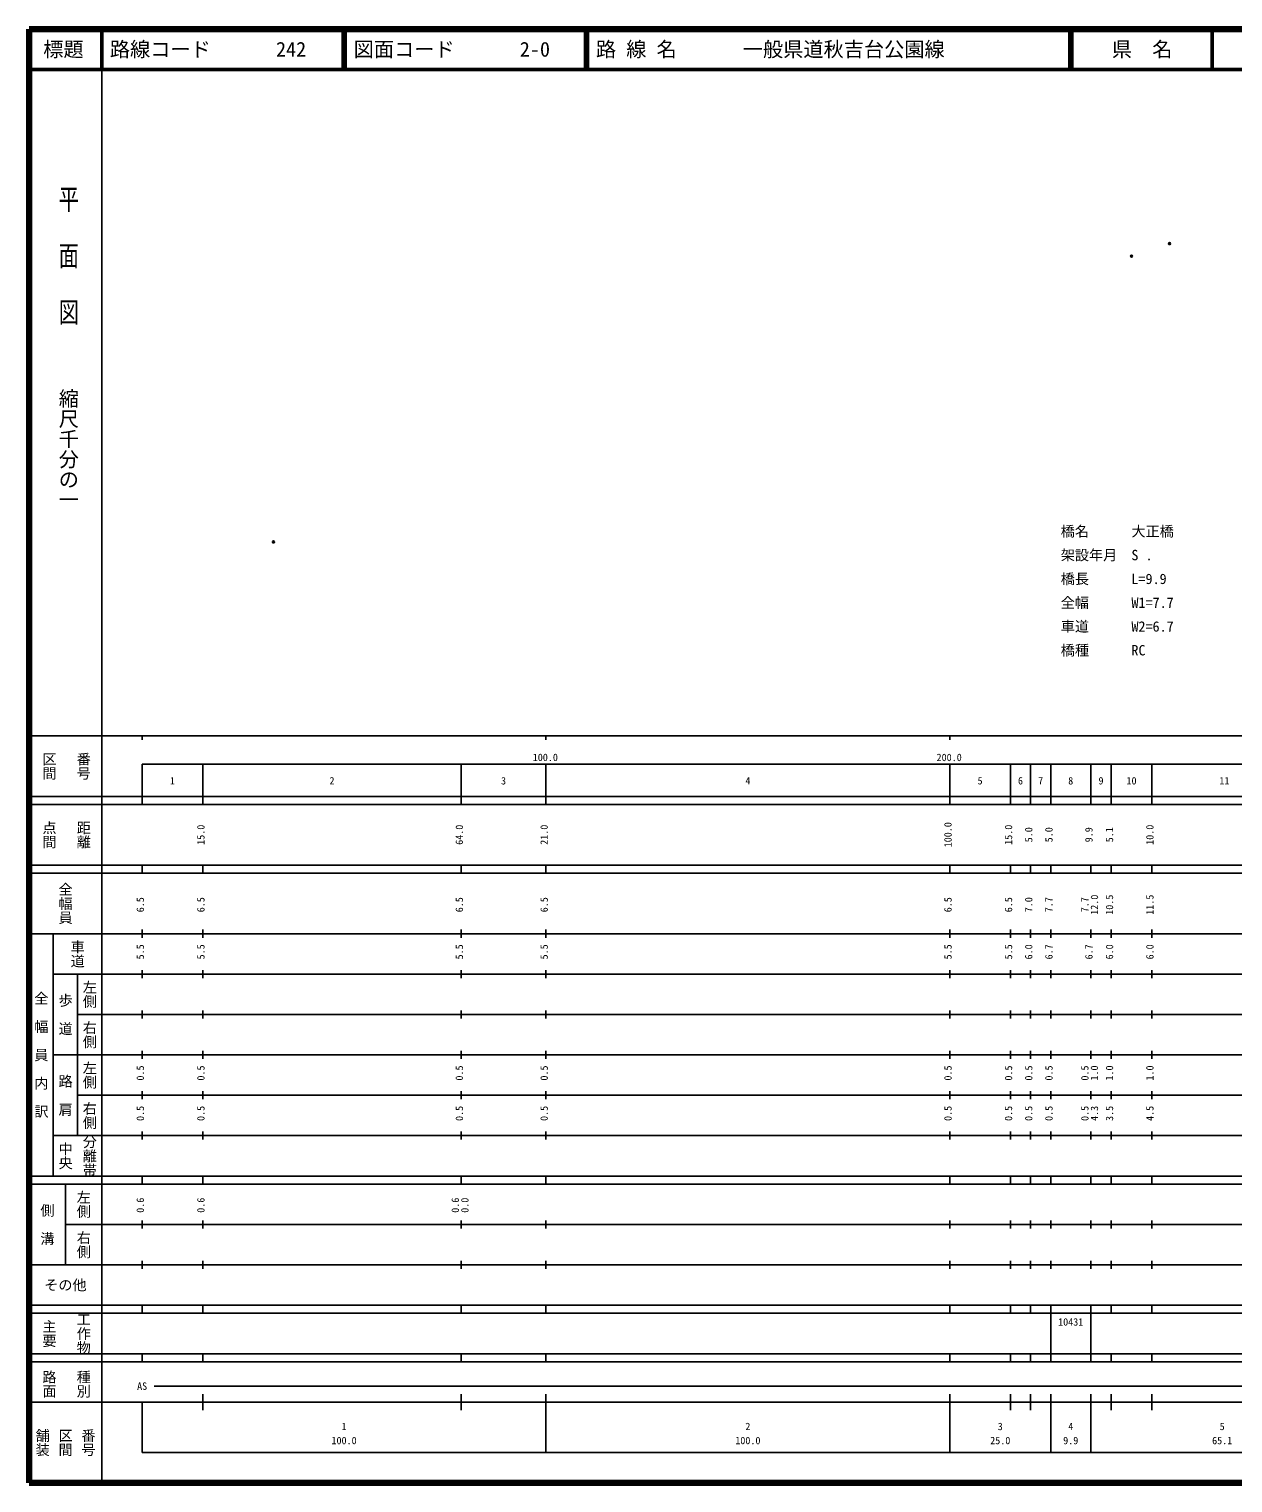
# Model space of a CAD drawing. Units: millimetres on the paper. Extents: x 40 to 680, y 20 to 380.
# Drawn here: x 40 to 338.1, y 20 to 380 of the extents above; entities that cross this region are included whole.
import ezdxf
from ezdxf.enums import TextEntityAlignment as Align

# ---------------------------------------------------------------- set-up
doc = ezdxf.new("R2010")
doc.units = ezdxf.units.MM
doc.header["$PDMODE"] = 32
doc.header["$PDSIZE"] = 0.5
doc.layers.add('S-OTRS', color=6, linetype='Continuous')
doc.layers.add('S-TTL-TXT', color=7, linetype='Continuous')
for name, color, linetype, lineweight in [('S-STR-HTXT', 7, 'Continuous', 13), ('S-TTL', 2, 'Continuous', 140), ('S-TTL-BAND', 7, 'Continuous', 25), ('S-TTL-LINE', 7, 'Continuous', 50)]:
    doc.layers.add(name, color=color, linetype=linetype, lineweight=lineweight)
doc.styles.add('@ＭＳ ゴシック', font='')
doc.styles.add('ＭＳ ゴシック', font='')
doc.styles.get('@ＭＳ ゴシック').set_extended_font_data('@MS Gothic')
doc.styles.get('ＭＳ ゴシック').set_extended_font_data('MS Gothic')

msp = doc.modelspace()

# ---------------------------------------------------------------- linework, layer by layer
at = {"layer": 'S-OTRS'}
for p in [(313.02, 323.791), (322.428, 326.872), (100.515, 252.996)]:
    msp.add_point(p, dxfattribs=at)
at = {"layer": 'S-TTL'}
for p, q in [((40, 380), (40, 20)), ((680, 380), (40, 380)), ((40, 20), (680, 20))]:
    msp.add_line(p, q, dxfattribs=at)
at = {"layer": 'S-TTL-BAND'}
for p, q in [((58, 370), (58, 20)), ((40, 205), (579, 205)), ((68, 205), (68, 204)), ((168, 205), (168, 204)), ((268, 205), (268, 204)), ((68, 198), (579, 198)), ((68, 198), (68, 188)), ((83, 188), (83, 198)), ((147, 188), (147, 198)), ((168, 188), (168, 198)), ((268, 188), (268, 198)), ((283, 188), (283, 198)), ((288, 188), (288, 198)), ((293, 188), (293, 198)), ((302.9, 188), (302.9, 198)), ((308, 188), (308, 198)), ((318, 188), (318, 198)), ((40, 190), (579, 190)), ((40, 188), (579, 188)), ((40, 173), (579, 173)), ((68, 171), (68, 173)), ((83, 171), (83, 173)), ((147, 171), (147, 173)), ((168, 171), (168, 173)), ((268, 171), (268, 173)), ((283, 171), (283, 173)), ((288, 171), (288, 173)), ((293, 171), (293, 173)), ((302.9, 171), (302.9, 173)), ((308, 171), (308, 173)), ((318, 171), (318, 173)), ((40, 171), (579, 171)), ((40, 156), (579, 156)), ((46, 96), (46, 156)), ((68, 155), (68, 157)), ((83, 155), (83, 157)), ((147, 155), (147, 157)), ((168, 155), (168, 157)), ((268, 155), (268, 157)), ((283, 155), (283, 157)), ((288, 155), (288, 157)), ((293, 155), (293, 157)), ((302.9, 155), (302.9, 157)), ((308, 155), (308, 157)), ((318, 155), (318, 157)), ((46, 146), (579, 146)), ((52, 146), (52, 106)), ((68, 145), (68, 147)), ((83, 145), (83, 147)), ((147, 145), (147, 147)), ((168, 145), (168, 147)), ((268, 145), (268, 147)), ((283, 145), (283, 147)), ((288, 145), (288, 147)), ((293, 145), (293, 147)), ((302.9, 145), (302.9, 147)), ((308, 145), (308, 147)), ((318, 145), (318, 147)), ((68, 135), (68, 137)), ((83, 135), (83, 137)), ((147, 135), (147, 137)), ((168, 135), (168, 137)), ((268, 135), (268, 137)), ((283, 135), (283, 137)), ((288, 135), (288, 137)), ((293, 135), (293, 137)), ((302.9, 135), (302.9, 137)), ((308, 135), (308, 137)), ((318, 135), (318, 137)), ((52, 136), (579, 136)), ((46, 126), (579, 126)), ((68, 125), (68, 127)), ((83, 125), (83, 127)), ((147, 125), (147, 127)), ((168, 125), (168, 127)), ((268, 125), (268, 127)), ((283, 125), (283, 127)), ((288, 125), (288, 127)), ((293, 125), (293, 127)), ((302.9, 125), (302.9, 127)), ((308, 125), (308, 127)), ((318, 125), (318, 127)), ((52, 116), (579, 116)), ((68, 115), (68, 117)), ((83, 115), (83, 117)), ((147, 115), (147, 117)), ((168, 115), (168, 117)), ((268, 115), (268, 117)), ((283, 115), (283, 117)), ((288, 115), (288, 117)), ((293, 115), (293, 117)), ((302.9, 115), (302.9, 117)), ((308, 115), (308, 117)), ((318, 115), (318, 117)), ((46, 106), (579, 106)), ((68, 105), (68, 107)), ((83, 105), (83, 107)), ((147, 105), (147, 107)), ((168, 105), (168, 107)), ((268, 105), (268, 107)), ((283, 105), (283, 107)), ((288, 105), (288, 107)), ((293, 105), (293, 107)), ((302.9, 105), (302.9, 107)), ((308, 105), (308, 107)), ((318, 105), (318, 107)), ((40, 96), (579, 96)), ((40, 94), (579, 94)), ((49, 94), (49, 74)), ((68, 94), (68, 96)), ((83, 94), (83, 96)), ((147, 94), (147, 96)), ((168, 94), (168, 96)), ((268, 94), (268, 96)), ((283, 94), (283, 96)), ((288, 94), (288, 96)), ((293, 94), (293, 96)), ((302.9, 94), (302.9, 96)), ((308, 94), (308, 96)), ((318, 94), (318, 96)), ((49, 84), (579, 84)), ((68, 83), (68, 85)), ((83, 83), (83, 85)), ((147, 83), (147, 85)), ((168, 83), (168, 85)), ((268, 83), (268, 85)), ((283, 83), (283, 85)), ((288, 83), (288, 85)), ((293, 83), (293, 85)), ((302.9, 83), (302.9, 85)), ((308, 83), (308, 85)), ((318, 83), (318, 85)), ((40, 74), (579, 74)), ((68, 73), (68, 75)), ((83, 73), (83, 75)), ((147, 73), (147, 75)), ((168, 73), (168, 75)), ((268, 73), (268, 75)), ((283, 73), (283, 75)), ((288, 73), (288, 75)), ((293, 73), (293, 75)), ((302.9, 73), (302.9, 75)), ((308, 73), (308, 75)), ((318, 73), (318, 75)), ((40, 64), (579, 64)), ((40, 62), (579, 62)), ((68, 62), (68, 64)), ((83, 62), (83, 64)), ((147, 62), (147, 64)), ((168, 62), (168, 64)), ((268, 62), (268, 64)), ((283, 62), (283, 64)), ((288, 62), (288, 64)), ((293, 62), (293, 64)), ((293, 52), (293, 62)), ((302.9, 62), (302.9, 64)), ((302.9, 52), (302.9, 62)), ((308, 62), (308, 64)), ((318, 62), (318, 64)), ((40, 52), (579, 52)), ((68, 50), (68, 52)), ((83, 50), (83, 52)), ((147, 50), (147, 52)), ((168, 50), (168, 52)), ((268, 50), (268, 52)), ((283, 50), (283, 52)), ((288, 50), (288, 52)), ((293, 50), (293, 52)), ((302.9, 50), (302.9, 52)), ((308, 50), (308, 52)), ((318, 50), (318, 52)), ((40, 50), (579, 50)), ((71, 44), (565, 44)), ((40, 40), (579, 40)), ((68, 40), (68, 27.5)), ((83, 38), (83, 42)), ((147, 38), (147, 42)), ((168, 27.5), (168, 42)), ((268, 27.5), (268, 42)), ((283, 38), (283, 42)), ((288, 38), (288, 42)), ((293, 27.5), (293, 42)), ((302.9, 27.5), (302.9, 42)), ((308, 38), (308, 42)), ((318, 38), (318, 42)), ((68, 27.5), (579, 27.5))]:
    msp.add_line(p, q, dxfattribs=at)
at = {"layer": 'S-TTL-LINE'}
for p, q in [((58, 380), (58, 370)), ((117.75, 380), (117.75, 370)), ((118.25, 380), (118.25, 370)), ((177.75, 380), (177.75, 370)), ((178.25, 380), (178.25, 370)), ((297.75, 380), (297.75, 370)), ((298.25, 380), (298.25, 370)), ((333, 380), (333, 370)), ((40, 370), (680, 370))]:
    msp.add_line(p, q, dxfattribs=at)

# ---------------------------------------------------------------- texts
at = {"layer": 'S-STR-HTXT', "style": 'ＭＳ ゴシック'}
for s, p in [('橋名\u3000\u3000\u3000大正橋', (295.473, 253.591)), ('架設年月\u3000S .', (295.473, 247.7)), ('橋長\u3000\u3000\u3000L=9.9', (295.473, 241.809)), ('全幅\u3000\u3000\u3000W1=7.7', (295.473, 235.918)), ('車道\u3000\u3000\u3000W2=6.7', (295.473, 230.027)), ('橋種\u3000\u3000\u3000RC', (295.473, 224.136))]:
    msp.add_text(s, height=2.566, dxfattribs=at).set_placement(p, align=Align.BOTTOM_LEFT)
at = {"layer": 'S-TTL-BAND', "style": '@ＭＳ ゴシック', "width": 1.4}
msp.add_text('平  面  図', height=3.666, rotation=270, dxfattribs=at).set_placement((49.777, 306.475), align=Align.MIDDLE_RIGHT)
at = {"layer": 'S-TTL-BAND', "style": '@ＭＳ ゴシック'}
msp.add_text('縮尺千分の一', height=3.666, rotation=270, dxfattribs=at).set_placement((49.777, 261.03), align=Align.MIDDLE_RIGHT)
for s, p in [('区間', (45, 197.5)), ('番号', (53.5, 197.5)), ('点間', (45, 180.5)), ('距離', (53.5, 180.5)), ('全幅員', (49, 163.5)), ('車道', (52, 151)), ('左側', (55, 141)), ('全\u3000幅\u3000員\u3000内\u3000訳', (43, 126)), ('歩\u3000道', (49, 136)), ('右側', (55, 131)), ('左側', (55, 121)), ('路\u3000肩', (49, 116)), ('右側', (55, 111)), ('分離帯', (55, 101)), ('中央', (49, 101)), ('左側', (53.5, 89)), ('側\u3000溝', (44.5, 84)), ('右側', (53.5, 79)), ('工作物', (53.5, 57)), ('主要', (45, 57)), ('路面', (45, 44.5)), ('種別', (53.5, 44.5)), ('舗装', (43.333, 30)), ('区間', (49, 30)), ('番号', (54.667, 30))]:
    msp.add_text(s, height=2.566, rotation=270, dxfattribs=at).set_placement(p, align=Align.MIDDLE_CENTER)
at = {"layer": 'S-TTL-BAND', "style": 'ＭＳ ゴシック'}
for s, p in [('100.0', (167.844, 198.195)), ('200.0', (267.844, 198.195)), ('1', (75.5, 192.405)), ('2', (115, 192.405)), ('3', (157.5, 192.405)), ('4', (218, 192.405)), ('5', (275.5, 192.405)), ('6', (285.5, 192.405)), ('7', (290.5, 192.405)), ('8', (297.95, 192.405)), ('9', (305.45, 192.405)), ('10', (313, 192.405)), ('11', (336, 192.405)), ('AS', (68, 42.5)), ('1', (118, 32.523)), ('2', (218, 32.523)), ('3', (280.5, 32.523)), ('4', (297.95, 32.523)), ('5', (335.45, 32.523)), ('100.0', (118, 29.033)), ('100.0', (218, 29.033)), ('25.0', (280.5, 29.033)), ('9.9', (297.95, 29.033)), ('65.1', (335.45, 29.033))]:
    msp.add_text(s, height=1.833, dxfattribs=at).set_placement(p, align=Align.BOTTOM_CENTER)
for s, p in [('15.0', (84, 180.5)), ('64.0', (148, 180.5)), ('21.0', (169, 180.5)), ('100.0', (269, 180.5)), ('15.0', (284, 180.5)), ('5.0', (289, 180.5)), ('5.0', (294, 180.5)), ('9.9', (303.9, 180.5)), ('5.1', (309, 180.5)), ('10.0', (319, 180.5)), ('6.5', (69, 163.174)), ('6.5', (84, 163.174)), ('6.5', (148, 163.174)), ('6.5', (169, 163.174)), ('6.5', (269, 163.174)), ('6.5', (284, 163.174)), ('7.0', (289, 163.174)), ('7.7', (294, 163.174)), ('7.7', (302.9, 163.174)), ('12.0', (305.27, 163.174)), ('10.5', (309, 163.174)), ('11.5', (319, 163.174)), ('5.5', (69, 151.5)), ('5.5', (84, 151.5)), ('5.5', (148, 151.5)), ('5.5', (169, 151.5)), ('5.5', (269, 151.5)), ('5.5', (284, 151.5)), ('6.0', (289, 151.5)), ('6.7', (294, 151.5)), ('6.7', (303.9, 151.5)), ('6.0', (309, 151.5)), ('6.0', (319, 151.5)), ('0.5', (69, 121.5)), ('0.5', (84, 121.5)), ('0.5', (148, 121.5)), ('0.5', (169, 121.5)), ('0.5', (269, 121.5)), ('0.5', (284, 121.5)), ('0.5', (289, 121.5)), ('0.5', (294, 121.5)), ('0.5', (302.9, 121.5)), ('1.0', (305.27, 121.5)), ('1.0', (309, 121.5)), ('1.0', (319, 121.5)), ('0.5', (69, 111.5)), ('0.5', (84, 111.5)), ('0.5', (148, 111.5)), ('0.5', (169, 111.5)), ('0.5', (269, 111.5)), ('0.5', (284, 111.5)), ('0.5', (289, 111.5)), ('0.5', (294, 111.5)), ('0.5', (302.9, 111.5)), ('4.3', (305.27, 111.5)), ('3.5', (309, 111.5)), ('4.5', (319, 111.5)), ('0.6', (69, 88.764)), ('0.6', (84, 88.764)), ('0.6', (147, 88.764)), ('0.0', (149.37, 88.764))]:
    msp.add_text(s, height=1.833, rotation=90, dxfattribs=at).set_placement(p, align=Align.BOTTOM_CENTER)
msp.add_text('その他', height=2.566, dxfattribs=at).set_placement((49, 69), align=Align.MIDDLE_CENTER)
msp.add_text('10431', height=1.833, dxfattribs=at).set_placement((294.825, 58.405), align=Align.BOTTOM_LEFT)
at = {"layer": 'S-TTL-TXT', "style": 'ＭＳ ゴシック'}
for s, p in [('標題', (48.5, 375)), ('県\u3000名', (315.625, 375))]:
    msp.add_text(s, height=3.666, dxfattribs=at).set_placement(p, align=Align.MIDDLE_CENTER)
for s, p in [('路線コード', (60, 375)), ('242', (101.142, 375)), ('図面コード', (120.38, 375)), ('2-0', (161.521, 375)), ('路 線 名', (180.38, 375)), ('一般県道秋吉台公園線', (216.734, 375))]:
    msp.add_text(s, height=3.666, dxfattribs=at).set_placement(p, align=Align.MIDDLE_LEFT)

doc.saveas('drawing.dxf')
